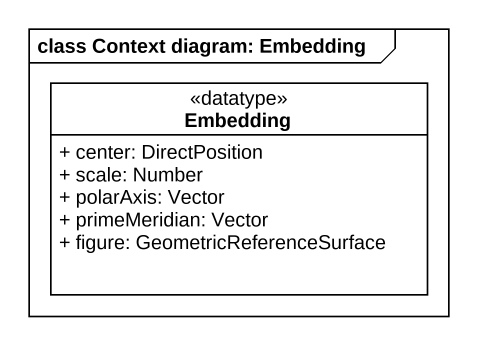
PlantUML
@startuml
mainframe class Context diagram: Embedding
hide circle
hide empty members
skinparam classAttributeIconSize 0
class Embedding <<datatype>> {
  + center: DirectPosition
  + scale: Number
  + polarAxis: Vector
  + primeMeridian: Vector
  + figure: GeometricReferenceSurface
}
@enduml
